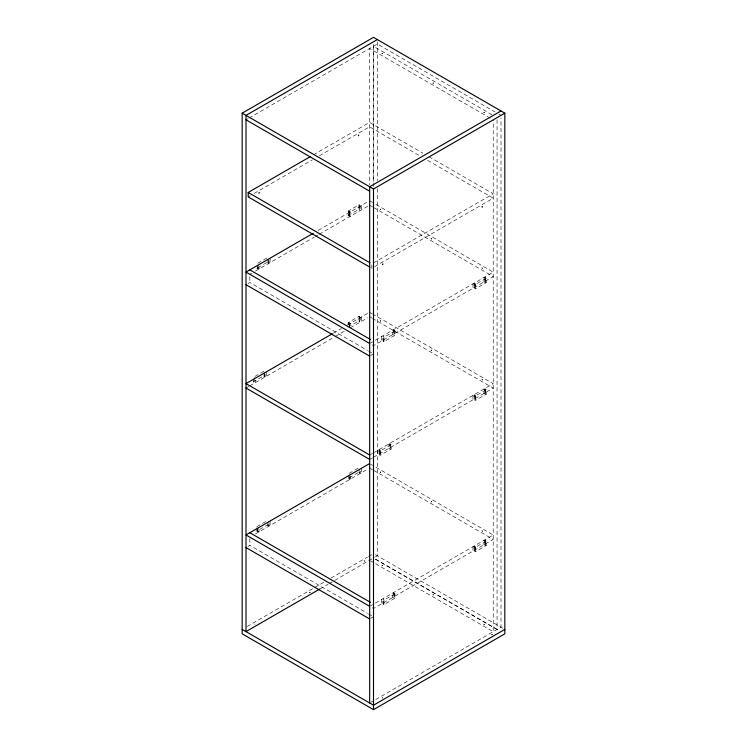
<?xml version="1.0" encoding="UTF-8"?>
<svg xmlns="http://www.w3.org/2000/svg" width="747" height="747" viewBox="0 0 747 747"><rect width="100%" height="100%" fill="white"/><g stroke="black" fill="none" stroke-linecap="round" stroke-linejoin="round"><path stroke-width="0.56" stroke-dasharray="3.73 2.8" d="M245.996 119.809L248.023 118.642M249.031 118.054L377.328 43.989L494.962 111.901M313.385 154.825L369.56 122.396L422.849 153.163M248.191 196.891L250.198 195.733M254.204 193.417L312.386 159.83M319.408 155.778L369.56 126.822L419.833 155.843M257.827 263.233L266.782 258.06M348.111 211.112L350.418 211.803L350.418 216.228L348.111 215.538L348.111 211.112L359.055 204.79L359.69 205.164L359.69 209.58L359.13 209.907L359.13 205.481L359.69 205.164M318.241 230.375L367.701 201.821M257.827 267.659L267.781 261.917L268.416 262.281L268.416 258.966M348.111 215.538L359.055 209.216L359.69 209.58M256.837 268.229L259.144 268.92L259.144 266.707M267.856 259.284L267.856 262.599L268.416 262.281M249.834 274.298L251.692 273.225M255.418 271.068L314.216 237.126M315.225 236.547L318.241 234.801M319.249 234.222L367.701 206.247M247.92 283.617L249.834 282.515L367.468 350.427M254.998 376.395L263.952 371.222M348.111 324.852L348.111 322.639L359.055 316.317L359.69 316.681L359.69 321.107L359.13 321.425L359.13 317.008L359.69 316.681M348.111 322.639L350.418 323.32L350.418 325.533M333.367 333.171L341.388 328.54M347.411 325.066L367.701 313.348M348.111 327.055L359.055 320.743L359.69 321.107M264.587 372.697L264.587 376.012L263.952 375.648L253.009 381.969L255.315 382.66L255.315 380.447M264.027 373.024L264.027 376.339L264.587 376.012M245.996 388.029L248.798 386.423M249.722 385.882L334.367 337.018M335.366 336.439L344.395 331.22M350.324 327.802L367.701 317.774M370.624 342.929L372.538 341.827M375.358 340.202L493.225 272.151L373.584 203.072M384.005 341.65L383.37 341.286L383.37 336.86L383.93 336.542L384.005 341.65L394.948 335.338L394.948 330.912L392.642 330.221L392.642 334.647L394.948 335.338M474.644 284.168L475.204 283.841L475.204 288.267L474.644 288.594L474.644 284.168L475.279 284.532L486.222 278.211L486.222 282.637L475.279 288.958L474.644 288.594M486.222 282.637L483.916 281.946L483.916 277.529L486.222 278.211M394.948 330.912L384.005 337.233L383.37 336.86M383.37 341.286L383.93 340.968L382.809 340.324L382.809 335.898L383.93 336.542M370.624 355.572L373.5 353.91M369.672 455.007L372.464 453.392M373.397 452.859L493.225 383.669L373.584 314.599M379.541 450.6L380.102 450.273L380.102 454.699L379.541 455.026L379.541 450.6L380.176 450.964L391.12 444.642L391.12 449.068L380.176 455.39L379.541 455.026M391.12 444.642L388.813 443.961L388.813 448.377L391.12 449.068M474.644 395.695L475.204 395.368L475.204 399.794L474.644 400.112L474.644 395.695L475.279 396.059L486.222 389.738L486.222 394.164L475.279 400.476L474.644 400.112M486.222 394.164L483.916 393.473L483.916 389.047L486.222 389.738M369.672 459.433L372.464 457.818M373.397 457.285L493.225 388.095L373.584 319.016M256.837 526.663L265.792 521.49M349.101 473.393L359.055 467.65M256.837 527.765L256.837 531.089L267.781 524.767L268.416 525.132L268.416 521.817M358.056 472.646L348.111 478.388L348.746 478.752L350.418 479.079L350.418 474.653M256.837 531.089L259.144 531.78L259.144 529.567M267.856 522.144L267.856 525.458L268.416 525.132M359.13 469.443L359.13 472.758L359.69 472.44L359.055 472.076M255.418 533.928L367.701 469.107M247.92 546.468L249.834 545.366L367.468 613.287M247.22 626.49L313.899 587.992M314.907 587.413L325.01 581.577M331.07 578.075L367.44 557.085M368.448 556.496L372.492 554.162M319.959 588.916L328.036 584.247M329.053 583.668L374.303 557.542M375.311 556.963L377.328 555.796L377.328 188.72M370.624 605.789L372.538 604.678M375.358 603.053L493.225 535.001L373.584 465.923M384.005 604.51L383.37 604.146L383.37 599.72L383.93 599.393L384.005 604.51L394.948 598.188L394.948 593.762L392.642 593.081L392.642 597.497L394.948 598.188M474.644 547.019L475.204 546.701L475.204 551.127L474.644 551.445L474.644 547.019L475.279 547.392L486.222 541.071L486.222 545.497L475.279 551.809L474.644 551.445M486.222 545.497L483.916 544.806L483.916 540.38L486.222 541.071M394.948 593.762L384.005 600.084L383.37 599.72M383.37 604.146L383.93 603.819L382.809 603.174L382.809 598.749L383.93 599.393M370.624 618.423L373.5 616.77M370.68 702.432L374.723 700.098M375.732 699.519L501.004 627.191L501.004 117.951M254.96 623.96L254.96 624.483M382.819 698.062L382.137 697.903L382.819 697.605M498.987 114.226L501.004 115.383M492.03 114.758L373.388 46.258L373.388 182.66M490.209 118.129L369.56 48.471L369.56 184.873M428.881 156.646L493.225 193.8L371.857 263.868L371.857 268.294L493.225 198.226L426.873 159.905M369.56 200.747L372.576 202.493M369.56 205.173L372.576 206.91M373.584 207.498L493.225 276.577L373.5 345.693L370.484 343.956M359.13 205.481L360.25 206.125L360.25 210.551L359.13 209.907M475.204 283.841L474.084 283.197L474.084 287.623L475.204 288.267M369.56 312.274L372.576 314.011M369.56 316.7L372.576 318.437M267.856 262.599L268.976 263.243L268.976 258.826M359.13 317.008L360.25 317.652L360.25 322.069L359.13 321.425M475.204 395.368L474.084 394.724L474.084 399.15L475.204 399.794M368.476 351.006L372.492 353.331M264.027 376.339L265.138 376.983L265.138 372.557M380.102 450.273L378.981 449.629L378.981 454.055L380.102 454.699M370.568 464.186L372.576 465.344M369.56 468.024L372.576 469.77M373.584 470.349L493.225 539.427L373.5 608.553L370.484 606.807M359.13 472.758L360.25 473.402L360.25 468.985M475.204 546.701L474.084 546.057L474.084 550.474L475.204 551.127M375.414 554.685L502.918 628.302M375.517 559.176L498.772 630.328M375.405 559.232L497.063 629.469L497.063 117.662M370.568 560.857L374.583 563.182M375.592 563.761L493.225 631.682L493.225 119.875M267.856 525.458L268.976 526.103L268.976 521.677M368.476 613.866L372.492 616.182M485.587 277.847L485.587 282.273M485.587 389.374L485.587 393.8M485.587 540.707L485.587 545.123M485.027 278.173L485.027 282.59M485.027 389.691L485.027 394.117M485.027 541.024L485.027 545.45M485.008 276.894L485.008 281.32M485.008 388.421L485.008 392.838M485.008 539.745L485.008 544.171M475.279 284.532L475.279 288.958M475.279 396.059L475.279 400.476M475.279 547.392L475.279 551.809M472.991 283.832L472.991 288.258M472.991 395.359L472.991 399.776M472.991 546.683L472.991 551.109M394.313 330.548L394.313 334.964M394.313 593.398L394.313 597.824M393.734 329.595L393.753 335.291M393.734 592.446L393.753 598.142M390.485 444.278L390.485 448.704M389.906 443.326L389.925 449.022M381.717 336.533L381.717 340.949M381.717 599.383L381.717 603.809M380.176 450.964L380.176 455.39M377.889 450.264L377.889 454.69M377.328 41.776L377.328 180.569M373.5 44.344L373.5 181.848M373.5 183.015L373.5 186.507M361.343 205.49L361.343 209.916M361.343 317.017L361.343 321.443M361.343 468.35L361.343 472.776M359.055 204.79L359.055 209.216M359.055 316.317L359.055 320.743M349.325 212.428L349.325 216.854M349.325 323.955L349.325 328.381M349.325 477.501L349.325 479.714M349.307 211.158L349.307 215.575M349.307 322.676L349.307 326M349.307 475.12L349.307 478.435M348.746 211.476L348.746 215.902M348.746 323.003L348.746 325.216M348.746 475.437L348.746 478.752M270.069 258.191L270.069 262.617M270.069 521.042L270.069 525.468M266.24 371.931L266.24 376.348M258.032 264.961L258.051 269.555M258.032 527.812L258.051 532.406M257.472 265.278L257.472 268.603M257.472 528.138L257.472 531.453M254.195 377.59L254.223 383.286M253.644 379.018L253.644 382.333M249.834 276.763L249.834 282.515M249.834 538.475L249.834 545.366M258.602 192.987C259.48 194.883 260.021 190.429 258.602 192.987M358.084 135.552C358.962 137.448 359.503 132.994 358.084 135.552M382.277 264.391C383.155 266.287 383.697 261.823 382.277 264.391M481.759 206.956C482.637 208.852 483.178 204.389 481.759 206.956M380.186 209.057L380.737 209.748L380.186 209.057M380.186 320.584L380.737 321.266L380.186 320.584M380.186 471.917L380.737 472.599L380.186 471.917M431.075 238.442L431.626 239.124L431.075 238.442M431.075 349.969L431.626 350.651L431.075 349.969M431.075 501.302L431.626 501.984L431.075 501.302M481.964 267.828L482.515 268.509L481.964 267.828M481.964 379.345L482.515 380.027L481.964 379.345M481.964 530.678L482.515 531.36L481.964 530.678M381.913 53.644L382.828 53.719L381.913 53.644M309.361 592.558L310.266 592.632L309.361 592.558M432.802 83.029L433.718 83.094L432.802 83.029M364.078 560.969L364.994 561.034L364.078 560.969M483.701 112.405L484.607 112.48L483.701 112.405M381.913 565.451L382.828 565.526L381.913 565.451M432.802 594.836L433.718 594.901L432.802 594.836M483.701 624.221L484.607 624.287L483.701 624.221M491.573 634.577L492.488 634.651L491.573 634.577"/><path stroke-width="1.12" d="M242.168 113.171L373.5 37.35L504.832 113.171L504.832 633.829L373.5 709.65L242.168 633.829L242.168 113.171L373.5 188.991L504.832 113.171M377.328 39.563L245.996 115.383L245.996 631.617L319.744 589.038M369.849 267.137L248.191 196.891L248.191 192.474L310.378 156.562M501.004 110.958L369.672 186.787L369.672 703.011M313.217 233.279L245.996 272.085L369.672 343.489M332.359 333.75L245.996 383.613L369.672 455.007M369.56 463.607L245.996 534.945L369.672 606.34M504.832 629.404L373.5 705.224L242.168 629.404M245.996 119.809L369.672 191.204M248.191 192.474L369.849 262.711M249.834 269.872L370.484 339.53M245.996 284.719L369.672 356.123M245.996 388.029L369.672 459.433M249.834 532.732L370.484 602.39M245.996 547.579L369.672 618.974M373.5 188.991L373.5 709.65"/></g></svg>
